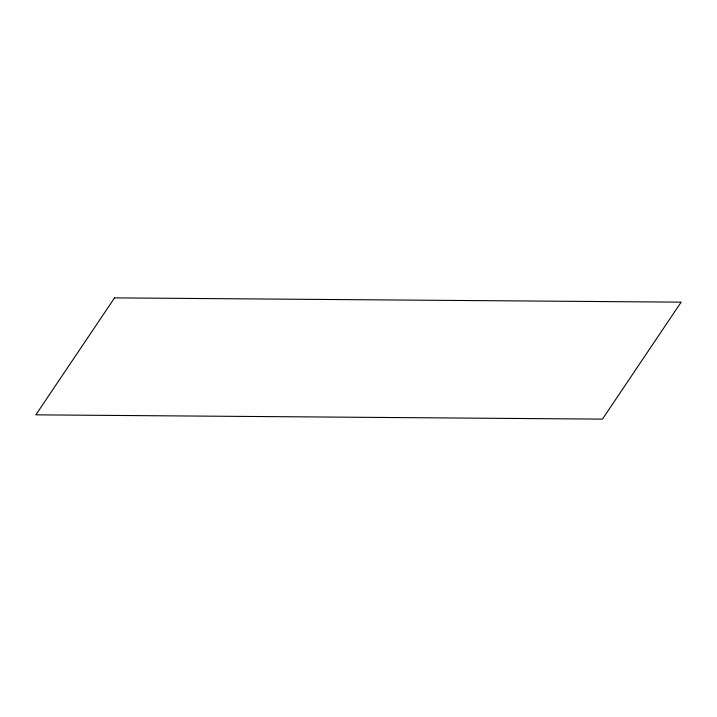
<?xml version="1.0" encoding="UTF-8"?>
<svg xmlns="http://www.w3.org/2000/svg" width="717" height="717" viewBox="0 0 717 717"><rect width="100%" height="100%" fill="white"/><g stroke="black" fill="none" stroke-linecap="round" stroke-linejoin="round"><path stroke-width="1.08" d="M114.55 297.878L35.85 414.847L602.45 419.122L681.15 302.153L114.55 297.878"/></g></svg>
